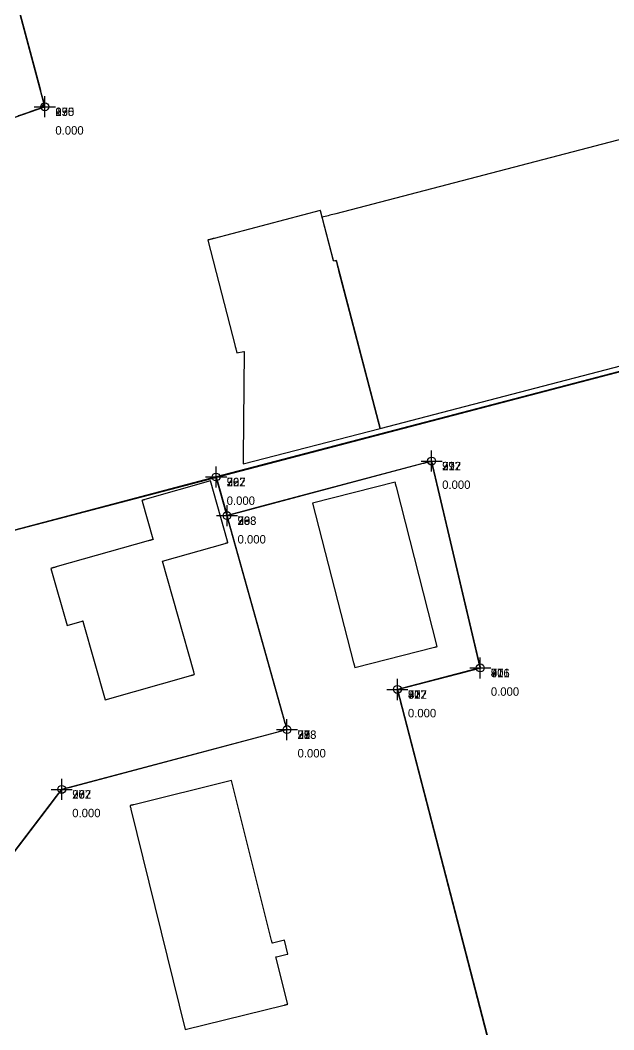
# Model space of a CAD drawing. Header units: metres. Extents: x 581016 to 32581287, y 5319908 to 5321142.
# Drawn here: x 581122.2 to 581178.4, y 5320187.3 to 5320282.9 of the extents above; entities that cross this region are included whole.
import ezdxf
from ezdxf.enums import TextEntityAlignment as Align

# ---------------------------------------------------------------- set-up
doc = ezdxf.new("R2010")
doc.units = ezdxf.units.M
doc.header["$PDMODE"] = 2
doc.header["$PDSIZE"] = 1
for name, color, linetype in [('Flurstuecksgrenzedxf', 7, 'Continuous'), ('Gebaeudeumrissliniedxf', 7, 'Continuous'), ('Grenzpunktdxf', 7, 'Continuous'), ('PointHeights', 7, 'Continuous'), ('PointNames', 7, 'Continuous'), ('UmringIndustrieUGewerbefldxf', 7, 'Continuous'), ('UmringPWohnbauFldxf', 7, 'Continuous')]:
    doc.layers.add(name, color=color, linetype=linetype)

msp = doc.modelspace()

# ---------------------------------------------------------------- linework, layer by layer
at = {"layer": 'Flurstuecksgrenzedxf', "color": 178}
for points in [[(581072.74, 5320323.58), (581092.75, 5320272.47), (581095.9, 5320264.77), (581123.305, 5320274.304), (581123.445, 5320274.353), (581123.585, 5320274.402), (581123.725, 5320274.45), (581123.864, 5320274.499), (581124.004, 5320274.548), (581124.144, 5320274.596), (581124.284, 5320274.645), (581124.424, 5320274.693), (581124.487, 5320274.768), (581124.459, 5320274.873), (581124.431, 5320274.978), (581124.402, 5320275.084), (581124.374, 5320275.189), (581118.72, 5320296.25)], [(581072.74, 5320323.58), (581092.75, 5320272.47), (581095.9, 5320264.77), (581123.305, 5320274.304), (581123.445, 5320274.353), (581123.585, 5320274.402), (581123.725, 5320274.45), (581123.864, 5320274.499), (581124.004, 5320274.548), (581124.144, 5320274.596), (581124.284, 5320274.645), (581124.424, 5320274.693), (581124.487, 5320274.768), (581124.459, 5320274.873), (581124.431, 5320274.978), (581124.402, 5320275.084), (581124.374, 5320275.189), (581118.72, 5320296.25)], [(581118.72, 5320296.25), (581124.048, 5320276.404), (581124.135, 5320276.079), (581124.223, 5320275.753), (581124.31, 5320275.428), (581124.397, 5320275.103), (581124.485, 5320274.777), (581124.144, 5320274.596), (581123.712, 5320274.446), (581123.28, 5320274.295), (581122.848, 5320274.145), (581122.415, 5320273.995), (581121.983, 5320273.844)], [(581118.72, 5320296.25), (581124.048, 5320276.404), (581124.135, 5320276.079), (581124.223, 5320275.753), (581124.31, 5320275.428), (581124.397, 5320275.103), (581124.485, 5320274.777), (581124.144, 5320274.596), (581123.712, 5320274.446), (581123.28, 5320274.295), (581122.848, 5320274.145), (581122.415, 5320273.995), (581121.983, 5320273.844)], [(581262.16, 5320271.41), (581140.72, 5320239.66), (581141.75, 5320236), (581160.311, 5320240.954), (581160.405, 5320240.979), (581160.5, 5320241.005), (581160.595, 5320241.03), (581160.69, 5320241.055), (581160.784, 5320241.08), (581160.879, 5320241.106), (581160.974, 5320241.131), (581161.068, 5320241.156), (581161.13, 5320241.126), (581161.153, 5320241.031), (581161.175, 5320240.935), (581161.198, 5320240.839), (581161.22, 5320240.743), (581165.66, 5320221.876), (581165.683, 5320221.78), (581165.705, 5320221.684), (581165.728, 5320221.589), (581165.695, 5320221.571), (581165.657, 5320221.561), (581165.618, 5320221.551), (581165.58, 5320221.541), (581165.542, 5320221.531), (581165.503, 5320221.521), (581165.465, 5320221.511), (581165.426, 5320221.501), (581165.388, 5320221.491), (581165.35, 5320221.481), (581157.88, 5320219.54), (581171.1, 5320168.56)], [(581262.16, 5320271.41), (581140.72, 5320239.66), (581141.75, 5320236), (581160.311, 5320240.954), (581160.405, 5320240.979), (581160.5, 5320241.005), (581160.595, 5320241.03), (581160.69, 5320241.055), (581160.784, 5320241.08), (581160.879, 5320241.106), (581160.974, 5320241.131), (581161.068, 5320241.156), (581161.13, 5320241.126), (581161.153, 5320241.031), (581161.175, 5320240.935), (581161.198, 5320240.839), (581161.22, 5320240.743), (581165.66, 5320221.876), (581165.683, 5320221.78), (581165.705, 5320221.684), (581165.728, 5320221.589), (581165.695, 5320221.571), (581165.657, 5320221.561), (581165.618, 5320221.551), (581165.58, 5320221.541), (581165.542, 5320221.531), (581165.503, 5320221.521), (581165.465, 5320221.511), (581165.426, 5320221.501), (581165.388, 5320221.491), (581165.35, 5320221.481), (581157.88, 5320219.54), (581171.1, 5320168.56)], [(581114.255, 5320232.688), (581253.524, 5320269.152)], [(581114.255, 5320232.688), (581253.524, 5320269.152)], [(581170.83, 5320169.602), (581158.327, 5320217.818), (581158.244, 5320218.135), (581158.162, 5320218.452), (581158.08, 5320218.77), (581157.998, 5320219.087), (581157.915, 5320219.404), (581157.908, 5320219.547), (581157.957, 5320219.56), (581158.006, 5320219.573), (581158.054, 5320219.585), (581158.103, 5320219.598), (581158.152, 5320219.611), (581158.201, 5320219.623), (581158.25, 5320219.636), (581165.674, 5320221.565), (581165.723, 5320221.578), (581165.705, 5320221.684), (581165.677, 5320221.806), (581165.648, 5320221.928), (581165.619, 5320222.05), (581165.591, 5320222.172), (581165.562, 5320222.294), (581165.533, 5320222.416), (581165.505, 5320222.538), (581165.476, 5320222.66), (581165.447, 5320222.782), (581165.419, 5320222.903), (581165.39, 5320223.025), (581161.12, 5320241.17), (581142.921, 5320236.312), (581142.8, 5320236.28), (581142.68, 5320236.248), (581142.559, 5320236.216), (581142.439, 5320236.184), (581142.318, 5320236.152), (581142.198, 5320236.119), (581142.077, 5320236.087), (581141.957, 5320236.055), (581141.836, 5320236.023), (581141.76, 5320235.964), (581141.795, 5320235.838), (581141.831, 5320235.712), (581141.866, 5320235.586), (581147.238, 5320216.424), (581147.273, 5320216.298), (581147.309, 5320216.172), (581147.344, 5320216.046), (581147.38, 5320215.92), (581147.415, 5320215.794), (581147.354, 5320215.72), (581147.221, 5320215.685), (581147.089, 5320215.649), (581146.956, 5320215.614), (581146.823, 5320215.579), (581146.691, 5320215.544), (581146.558, 5320215.509), (581146.425, 5320215.473), (581126.218, 5320210.111), (581126.073, 5320210.045), (581125.978, 5320209.921), (581125.883, 5320209.797), (581125.789, 5320209.673), (581125.694, 5320209.549), (581125.599, 5320209.425), (581125.505, 5320209.301), (581125.41, 5320209.177), (581125.315, 5320209.053), (581125.22, 5320208.929), (581113.92, 5320194.14)], [(581170.83, 5320169.602), (581158.327, 5320217.818), (581158.244, 5320218.135), (581158.162, 5320218.452), (581158.08, 5320218.77), (581157.998, 5320219.087), (581157.915, 5320219.404), (581157.908, 5320219.547), (581157.957, 5320219.56), (581158.006, 5320219.573), (581158.054, 5320219.585), (581158.103, 5320219.598), (581158.152, 5320219.611), (581158.201, 5320219.623), (581158.25, 5320219.636), (581165.674, 5320221.565), (581165.723, 5320221.578), (581165.705, 5320221.684), (581165.677, 5320221.806), (581165.648, 5320221.928), (581165.619, 5320222.05), (581165.591, 5320222.172), (581165.562, 5320222.294), (581165.533, 5320222.416), (581165.505, 5320222.538), (581165.476, 5320222.66), (581165.447, 5320222.782), (581165.419, 5320222.903), (581165.39, 5320223.025), (581161.12, 5320241.17), (581142.921, 5320236.312), (581142.8, 5320236.28), (581142.68, 5320236.248), (581142.559, 5320236.216), (581142.439, 5320236.184), (581142.318, 5320236.152), (581142.198, 5320236.119), (581142.077, 5320236.087), (581141.957, 5320236.055), (581141.836, 5320236.023), (581141.76, 5320235.964), (581141.795, 5320235.838), (581141.831, 5320235.712), (581141.866, 5320235.586), (581147.238, 5320216.424), (581147.273, 5320216.298), (581147.309, 5320216.172), (581147.344, 5320216.046), (581147.38, 5320215.92), (581147.415, 5320215.794), (581147.354, 5320215.72), (581147.221, 5320215.685), (581147.089, 5320215.649), (581146.956, 5320215.614), (581146.823, 5320215.579), (581146.691, 5320215.544), (581146.558, 5320215.509), (581146.425, 5320215.473), (581126.218, 5320210.111), (581126.073, 5320210.045), (581125.978, 5320209.921), (581125.883, 5320209.797), (581125.789, 5320209.673), (581125.694, 5320209.549), (581125.599, 5320209.425), (581125.505, 5320209.301), (581125.41, 5320209.177), (581125.315, 5320209.053), (581125.22, 5320208.929), (581113.92, 5320194.14)], [(581113.92, 5320194.14), (581125.62, 5320209.451), (581125.708, 5320209.566), (581125.796, 5320209.681), (581125.883, 5320209.797), (581125.971, 5320209.912), (581126.059, 5320210.027), (581126.183, 5320210.102), (581126.337, 5320210.143), (581126.491, 5320210.184), (581126.645, 5320210.225), (581126.799, 5320210.266), (581147.411, 5320215.735), (581147.402, 5320215.839), (581147.369, 5320215.956), (581147.337, 5320216.073), (581147.304, 5320216.19), (581147.271, 5320216.307), (581147.238, 5320216.424), (581147.205, 5320216.541), (581147.173, 5320216.658), (581147.14, 5320216.776), (581147.107, 5320216.893), (581147.074, 5320217.01), (581147.041, 5320217.127), (581147.008, 5320217.244), (581140.728, 5320239.632), (581140.722, 5320239.653), (581140.611, 5320239.631), (581140.455, 5320239.59), (581140.298, 5320239.549), (581140.141, 5320239.507), (581139.984, 5320239.466), (581139.827, 5320239.425), (581139.671, 5320239.384), (581139.514, 5320239.342), (581139.357, 5320239.301), (581139.2, 5320239.26), (581139.043, 5320239.218), (581138.887, 5320239.177), (581114.424, 5320232.732)], [(581113.92, 5320194.14), (581125.62, 5320209.451), (581125.708, 5320209.566), (581125.796, 5320209.681), (581125.883, 5320209.797), (581125.971, 5320209.912), (581126.059, 5320210.027), (581126.183, 5320210.102), (581126.337, 5320210.143), (581126.491, 5320210.184), (581126.645, 5320210.225), (581126.799, 5320210.266), (581147.411, 5320215.735), (581147.402, 5320215.839), (581147.369, 5320215.956), (581147.337, 5320216.073), (581147.304, 5320216.19), (581147.271, 5320216.307), (581147.238, 5320216.424), (581147.205, 5320216.541), (581147.173, 5320216.658), (581147.14, 5320216.776), (581147.107, 5320216.893), (581147.074, 5320217.01), (581147.041, 5320217.127), (581147.008, 5320217.244), (581140.728, 5320239.632), (581140.722, 5320239.653), (581140.611, 5320239.631), (581140.455, 5320239.59), (581140.298, 5320239.549), (581140.141, 5320239.507), (581139.984, 5320239.466), (581139.827, 5320239.425), (581139.671, 5320239.384), (581139.514, 5320239.342), (581139.357, 5320239.301), (581139.2, 5320239.26), (581139.043, 5320239.218), (581138.887, 5320239.177), (581114.424, 5320232.732)]]:
    msp.add_lwpolyline(points, dxfattribs=at)
at = {"layer": 'Gebaeudeumrissliniedxf', "color": 178}
msp.add_lwpolyline([(581187.08, 5320273.74), (581152.058, 5320264.592), (581151.913, 5320264.554), (581151.767, 5320264.516), (581151.622, 5320264.478), (581151.477, 5320264.44), (581151.331, 5320264.402), (581151.186, 5320264.364), (581151.041, 5320264.326), (581150.895, 5320264.288), (581150.75, 5320264.25), (581150.754, 5320264.233), (581150.759, 5320264.217), (581150.763, 5320264.2), (581150.767, 5320264.184), (581151.813, 5320260.186), (581151.817, 5320260.17), (581151.821, 5320260.153), (581151.826, 5320260.137), (581151.83, 5320260.12), (581151.831, 5320260.12), (581151.832, 5320260.12), (581151.833, 5320260.121), (581151.834, 5320260.121), (581151.835, 5320260.121), (581151.836, 5320260.121), (581151.837, 5320260.122), (581151.838, 5320260.122), (581151.839, 5320260.122), (581152.09, 5320260.18), (581156.24, 5320244.24), (581192.33, 5320253.67)], dxfattribs=at)
msp.add_lwpolyline([(581187.08, 5320273.74), (581152.058, 5320264.592), (581151.913, 5320264.554), (581151.767, 5320264.516), (581151.622, 5320264.478), (581151.477, 5320264.44), (581151.331, 5320264.402), (581151.186, 5320264.364), (581151.041, 5320264.326), (581150.895, 5320264.288), (581150.75, 5320264.25), (581150.754, 5320264.233), (581150.759, 5320264.217), (581150.763, 5320264.2), (581150.767, 5320264.184), (581151.813, 5320260.186), (581151.817, 5320260.17), (581151.821, 5320260.153), (581151.826, 5320260.137), (581151.83, 5320260.12), (581151.831, 5320260.12), (581151.832, 5320260.12), (581151.833, 5320260.121), (581151.834, 5320260.121), (581151.835, 5320260.121), (581151.836, 5320260.121), (581151.837, 5320260.122), (581151.838, 5320260.122), (581151.839, 5320260.122), (581152.09, 5320260.18), (581156.24, 5320244.24), (581192.33, 5320253.67)], dxfattribs=at)
for points in [[(581156.24, 5320244.24), (581152.348, 5320259.188), (581152.33, 5320259.259), (581152.311, 5320259.33), (581152.293, 5320259.401), (581152.274, 5320259.472), (581152.256, 5320259.542), (581152.238, 5320259.613), (581152.219, 5320259.684), (581152.201, 5320259.755), (581152.182, 5320259.826), (581152.164, 5320259.897), (581152.145, 5320259.967), (581152.127, 5320260.038), (581152.108, 5320260.109), (581151.846, 5320260.124), (581151.845, 5320260.123), (581151.844, 5320260.123), (581151.843, 5320260.123), (581151.842, 5320260.123), (581151.84, 5320260.122), (581151.839, 5320260.122), (581151.838, 5320260.122), (581151.837, 5320260.122), (581151.836, 5320260.121), (581151.835, 5320260.121), (581151.833, 5320260.121), (581151.832, 5320260.121), (581151.831, 5320260.12), (581150.591, 5320264.869), (581150.59, 5320264.872), (581150.589, 5320264.875), (581150.588, 5320264.878), (581150.588, 5320264.881), (581150.587, 5320264.884), (581150.586, 5320264.887), (581150.585, 5320264.889), (581150.585, 5320264.892), (581150.584, 5320264.895), (581150.583, 5320264.898), (581150.582, 5320264.901), (581150.582, 5320264.904), (581150.581, 5320264.907), (581140.546, 5320262.256), (581140.498, 5320262.244), (581140.451, 5320262.231), (581140.403, 5320262.218), (581140.356, 5320262.206), (581140.308, 5320262.193), (581140.26, 5320262.181), (581140.213, 5320262.168), (581140.165, 5320262.155), (581140.118, 5320262.143), (581140.07, 5320262.13), (581140.023, 5320262.118), (581139.975, 5320262.105), (581139.928, 5320262.093), (581142.525, 5320252.036), (581142.537, 5320251.989), (581142.55, 5320251.941), (581142.562, 5320251.894), (581142.575, 5320251.846), (581142.587, 5320251.798), (581142.6, 5320251.751), (581142.612, 5320251.703), (581142.625, 5320251.656), (581142.637, 5320251.608), (581142.65, 5320251.56), (581142.662, 5320251.513), (581142.675, 5320251.465), (581142.687, 5320251.418), (581143.338, 5320251.539), (581143.341, 5320251.54), (581143.344, 5320251.54), (581143.347, 5320251.541), (581143.35, 5320251.542), (581143.353, 5320251.543), (581143.356, 5320251.544), (581143.359, 5320251.544), (581143.362, 5320251.545), (581143.365, 5320251.546), (581143.368, 5320251.547), (581143.371, 5320251.548), (581143.374, 5320251.548), (581143.377, 5320251.549), (581143.296, 5320241.525), (581143.295, 5320241.478), (581143.295, 5320241.43), (581143.294, 5320241.383), (581143.294, 5320241.335), (581143.294, 5320241.288), (581143.293, 5320241.24), (581143.293, 5320241.193), (581143.292, 5320241.145), (581143.292, 5320241.098), (581143.292, 5320241.05), (581143.291, 5320241.003), (581143.291, 5320240.955), (581143.29, 5320240.908)], [(581156.24, 5320244.24), (581152.348, 5320259.188), (581152.33, 5320259.259), (581152.311, 5320259.33), (581152.293, 5320259.401), (581152.274, 5320259.472), (581152.256, 5320259.542), (581152.238, 5320259.613), (581152.219, 5320259.684), (581152.201, 5320259.755), (581152.182, 5320259.826), (581152.164, 5320259.897), (581152.145, 5320259.967), (581152.127, 5320260.038), (581152.108, 5320260.109), (581151.846, 5320260.124), (581151.845, 5320260.123), (581151.844, 5320260.123), (581151.843, 5320260.123), (581151.842, 5320260.123), (581151.84, 5320260.122), (581151.839, 5320260.122), (581151.838, 5320260.122), (581151.837, 5320260.122), (581151.836, 5320260.121), (581151.835, 5320260.121), (581151.833, 5320260.121), (581151.832, 5320260.121), (581151.831, 5320260.12), (581150.591, 5320264.869), (581150.59, 5320264.872), (581150.589, 5320264.875), (581150.588, 5320264.878), (581150.588, 5320264.881), (581150.587, 5320264.884), (581150.586, 5320264.887), (581150.585, 5320264.889), (581150.585, 5320264.892), (581150.584, 5320264.895), (581150.583, 5320264.898), (581150.582, 5320264.901), (581150.582, 5320264.904), (581150.581, 5320264.907), (581140.546, 5320262.256), (581140.498, 5320262.244), (581140.451, 5320262.231), (581140.403, 5320262.218), (581140.356, 5320262.206), (581140.308, 5320262.193), (581140.26, 5320262.181), (581140.213, 5320262.168), (581140.165, 5320262.155), (581140.118, 5320262.143), (581140.07, 5320262.13), (581140.023, 5320262.118), (581139.975, 5320262.105), (581139.928, 5320262.093), (581142.525, 5320252.036), (581142.537, 5320251.989), (581142.55, 5320251.941), (581142.562, 5320251.894), (581142.575, 5320251.846), (581142.587, 5320251.798), (581142.6, 5320251.751), (581142.612, 5320251.703), (581142.625, 5320251.656), (581142.637, 5320251.608), (581142.65, 5320251.56), (581142.662, 5320251.513), (581142.675, 5320251.465), (581142.687, 5320251.418), (581143.338, 5320251.539), (581143.341, 5320251.54), (581143.344, 5320251.54), (581143.347, 5320251.541), (581143.35, 5320251.542), (581143.353, 5320251.543), (581143.356, 5320251.544), (581143.359, 5320251.544), (581143.362, 5320251.545), (581143.365, 5320251.546), (581143.368, 5320251.547), (581143.371, 5320251.548), (581143.374, 5320251.548), (581143.377, 5320251.549), (581143.296, 5320241.525), (581143.295, 5320241.478), (581143.295, 5320241.43), (581143.294, 5320241.383), (581143.294, 5320241.335), (581143.294, 5320241.288), (581143.293, 5320241.24), (581143.293, 5320241.193), (581143.292, 5320241.145), (581143.292, 5320241.098), (581143.292, 5320241.05), (581143.291, 5320241.003), (581143.291, 5320240.955), (581143.29, 5320240.908)], [(581126.61, 5320225.61), (581128.038, 5320226.012), (581128.045, 5320226.015), (581128.052, 5320226.017), (581128.06, 5320226.019), (581128.067, 5320226.021), (581128.074, 5320226.023), (581128.081, 5320226.025), (581128.089, 5320226.027), (581128.096, 5320226.029), (581128.105, 5320226.013), (581128.115, 5320225.977), (581128.125, 5320225.94), (581128.136, 5320225.904), (581128.146, 5320225.868), (581130.21, 5320218.57), (581138.317, 5320220.86), (581138.358, 5320220.872), (581138.399, 5320220.884), (581138.441, 5320220.895), (581138.482, 5320220.907), (581138.523, 5320220.919), (581138.565, 5320220.93), (581138.606, 5320220.942), (581138.647, 5320220.954), (581138.663, 5320220.984), (581138.648, 5320221.036), (581138.634, 5320221.089), (581138.619, 5320221.141), (581138.604, 5320221.194), (581135.63, 5320231.69), (581141.571, 5320233.376), (581141.601, 5320233.385), (581141.632, 5320233.394), (581141.662, 5320233.402), (581141.692, 5320233.411), (581141.723, 5320233.419), (581141.753, 5320233.428), (581141.783, 5320233.437), (581141.813, 5320233.445), (581141.826, 5320233.463), (581141.818, 5320233.491), (581141.81, 5320233.52), (581141.802, 5320233.548), (581141.794, 5320233.577), (581140.19, 5320239.28), (581133.971, 5320237.517), (581133.939, 5320237.508), (581133.908, 5320237.499), (581133.876, 5320237.49), (581133.844, 5320237.481), (581133.812, 5320237.472), (581133.781, 5320237.463), (581133.749, 5320237.454), (581133.717, 5320237.445), (581133.702, 5320237.432), (581133.707, 5320237.414), (581133.713, 5320237.396), (581133.718, 5320237.378), (581133.723, 5320237.359), (581134.734, 5320233.796), (581134.739, 5320233.778), (581134.744, 5320233.76), (581134.75, 5320233.742), (581134.707, 5320233.728), (581134.66, 5320233.714), (581134.612, 5320233.701), (581134.565, 5320233.688), (581134.517, 5320233.674), (581134.47, 5320233.661), (581134.423, 5320233.647), (581134.375, 5320233.634), (581134.328, 5320233.621), (581134.281, 5320233.607), (581125.659, 5320231.169), (581125.611, 5320231.156), (581125.564, 5320231.142), (581125.517, 5320231.129), (581125.469, 5320231.116), (581125.422, 5320231.102), (581125.374, 5320231.089), (581125.327, 5320231.076), (581125.28, 5320231.062), (581125.232, 5320231.049), (581125.185, 5320231.035), (581125.138, 5320231.022), (581125.09, 5320231.009), (581125.063, 5320230.99)], [(581126.61, 5320225.61), (581128.038, 5320226.012), (581128.045, 5320226.015), (581128.052, 5320226.017), (581128.06, 5320226.019), (581128.067, 5320226.021), (581128.074, 5320226.023), (581128.081, 5320226.025), (581128.089, 5320226.027), (581128.096, 5320226.029), (581128.105, 5320226.013), (581128.115, 5320225.977), (581128.125, 5320225.94), (581128.136, 5320225.904), (581128.146, 5320225.868), (581130.21, 5320218.57), (581138.317, 5320220.86), (581138.358, 5320220.872), (581138.399, 5320220.884), (581138.441, 5320220.895), (581138.482, 5320220.907), (581138.523, 5320220.919), (581138.565, 5320220.93), (581138.606, 5320220.942), (581138.647, 5320220.954), (581138.663, 5320220.984), (581138.648, 5320221.036), (581138.634, 5320221.089), (581138.619, 5320221.141), (581138.604, 5320221.194), (581135.63, 5320231.69), (581141.571, 5320233.376), (581141.601, 5320233.385), (581141.632, 5320233.394), (581141.662, 5320233.402), (581141.692, 5320233.411), (581141.723, 5320233.419), (581141.753, 5320233.428), (581141.783, 5320233.437), (581141.813, 5320233.445), (581141.826, 5320233.463), (581141.818, 5320233.491), (581141.81, 5320233.52), (581141.802, 5320233.548), (581141.794, 5320233.577), (581140.19, 5320239.28), (581133.971, 5320237.517), (581133.939, 5320237.508), (581133.908, 5320237.499), (581133.876, 5320237.49), (581133.844, 5320237.481), (581133.812, 5320237.472), (581133.781, 5320237.463), (581133.749, 5320237.454), (581133.717, 5320237.445), (581133.702, 5320237.432), (581133.707, 5320237.414), (581133.713, 5320237.396), (581133.718, 5320237.378), (581133.723, 5320237.359), (581134.734, 5320233.796), (581134.739, 5320233.778), (581134.744, 5320233.76), (581134.75, 5320233.742), (581134.707, 5320233.728), (581134.66, 5320233.714), (581134.612, 5320233.701), (581134.565, 5320233.688), (581134.517, 5320233.674), (581134.47, 5320233.661), (581134.423, 5320233.647), (581134.375, 5320233.634), (581134.328, 5320233.621), (581134.281, 5320233.607), (581125.659, 5320231.169), (581125.611, 5320231.156), (581125.564, 5320231.142), (581125.517, 5320231.129), (581125.469, 5320231.116), (581125.422, 5320231.102), (581125.374, 5320231.089), (581125.327, 5320231.076), (581125.28, 5320231.062), (581125.232, 5320231.049), (581125.185, 5320231.035), (581125.138, 5320231.022), (581125.09, 5320231.009), (581125.063, 5320230.99)], [(581149.85, 5320237.19), (581153.735, 5320222.075), (581153.744, 5320222.041), (581153.753, 5320222.006), (581153.762, 5320221.971), (581153.771, 5320221.937), (581153.78, 5320221.902), (581153.789, 5320221.867), (581153.798, 5320221.833), (581153.807, 5320221.798), (581153.815, 5320221.763), (581153.824, 5320221.729), (581153.833, 5320221.694), (581153.842, 5320221.659), (581153.851, 5320221.625), (581161.408, 5320223.547), (581161.425, 5320223.552), (581161.442, 5320223.556), (581161.46, 5320223.561), (581161.477, 5320223.565), (581161.494, 5320223.57), (581161.512, 5320223.574), (581161.529, 5320223.579), (581161.546, 5320223.583), (581161.563, 5320223.588), (581161.581, 5320223.592), (581161.598, 5320223.597), (581161.615, 5320223.601), (581161.633, 5320223.606), (581157.784, 5320238.715), (581157.775, 5320238.75), (581157.766, 5320238.784), (581157.758, 5320238.819), (581157.749, 5320238.854), (581157.74, 5320238.888), (581157.731, 5320238.923), (581157.722, 5320238.957), (581157.713, 5320238.992), (581157.704, 5320239.027), (581157.695, 5320239.061), (581157.687, 5320239.096), (581157.678, 5320239.131), (581157.669, 5320239.165)], [(581149.85, 5320237.19), (581153.735, 5320222.075), (581153.744, 5320222.041), (581153.753, 5320222.006), (581153.762, 5320221.971), (581153.771, 5320221.937), (581153.78, 5320221.902), (581153.789, 5320221.867), (581153.798, 5320221.833), (581153.807, 5320221.798), (581153.815, 5320221.763), (581153.824, 5320221.729), (581153.833, 5320221.694), (581153.842, 5320221.659), (581153.851, 5320221.625), (581161.408, 5320223.547), (581161.425, 5320223.552), (581161.442, 5320223.556), (581161.46, 5320223.561), (581161.477, 5320223.565), (581161.494, 5320223.57), (581161.512, 5320223.574), (581161.529, 5320223.579), (581161.546, 5320223.583), (581161.563, 5320223.588), (581161.581, 5320223.592), (581161.598, 5320223.597), (581161.615, 5320223.601), (581161.633, 5320223.606), (581157.784, 5320238.715), (581157.775, 5320238.75), (581157.766, 5320238.784), (581157.758, 5320238.819), (581157.749, 5320238.854), (581157.74, 5320238.888), (581157.731, 5320238.923), (581157.722, 5320238.957), (581157.713, 5320238.992), (581157.704, 5320239.027), (581157.695, 5320239.061), (581157.687, 5320239.096), (581157.678, 5320239.131), (581157.669, 5320239.165)], [(581137.79, 5320187.34), (581147.15, 5320189.644), (581147.189, 5320189.654), (581147.228, 5320189.663), (581147.267, 5320189.673), (581147.306, 5320189.682), (581147.345, 5320189.692), (581147.383, 5320189.701), (581147.422, 5320189.711), (581147.461, 5320189.72), (581147.5, 5320189.73), (581147.496, 5320189.748), (581147.491, 5320189.766), (581147.487, 5320189.784), (581147.482, 5320189.802), (581146.398, 5320194.138), (581146.393, 5320194.156), (581146.389, 5320194.174), (581146.384, 5320194.192), (581146.38, 5320194.21), (581146.385, 5320194.211), (581146.389, 5320194.212), (581146.394, 5320194.213), (581146.398, 5320194.214), (581146.403, 5320194.216), (581146.407, 5320194.217), (581146.412, 5320194.218), (581146.416, 5320194.219), (581146.421, 5320194.22), (581147.447, 5320194.474), (581147.451, 5320194.475), (581147.456, 5320194.477), (581147.46, 5320194.478), (581147.465, 5320194.479), (581147.469, 5320194.48), (581147.474, 5320194.481), (581147.478, 5320194.482), (581147.483, 5320194.483), (581147.487, 5320194.484), (581147.492, 5320194.486), (581147.496, 5320194.487), (581147.501, 5320194.488), (581147.505, 5320194.489), (581147.18, 5320195.79), (581146.071, 5320195.52), (581146.067, 5320195.519), (581146.062, 5320195.518), (581146.058, 5320195.517), (581146.053, 5320195.516), (581146.048, 5320195.514), (581146.044, 5320195.513), (581146.039, 5320195.512), (581146.035, 5320195.511), (581146.03, 5320195.51), (581146.015, 5320195.572), (581145.999, 5320195.633), (581145.984, 5320195.695), (581145.968, 5320195.757), (581142.17, 5320210.93), (581132.916, 5320208.626), (581132.877, 5320208.616), (581132.839, 5320208.607), (581132.8, 5320208.597), (581132.762, 5320208.588), (581132.724, 5320208.578), (581132.685, 5320208.569), (581132.647, 5320208.559), (581132.608, 5320208.55), (581132.57, 5320208.54), (581132.591, 5320208.455), (581132.612, 5320208.37), (581132.633, 5320208.286), (581132.654, 5320208.201)], [(581137.79, 5320187.34), (581147.15, 5320189.644), (581147.189, 5320189.654), (581147.228, 5320189.663), (581147.267, 5320189.673), (581147.306, 5320189.682), (581147.345, 5320189.692), (581147.383, 5320189.701), (581147.422, 5320189.711), (581147.461, 5320189.72), (581147.5, 5320189.73), (581147.496, 5320189.748), (581147.491, 5320189.766), (581147.487, 5320189.784), (581147.482, 5320189.802), (581146.398, 5320194.138), (581146.393, 5320194.156), (581146.389, 5320194.174), (581146.384, 5320194.192), (581146.38, 5320194.21), (581146.385, 5320194.211), (581146.389, 5320194.212), (581146.394, 5320194.213), (581146.398, 5320194.214), (581146.403, 5320194.216), (581146.407, 5320194.217), (581146.412, 5320194.218), (581146.416, 5320194.219), (581146.421, 5320194.22), (581147.447, 5320194.474), (581147.451, 5320194.475), (581147.456, 5320194.477), (581147.46, 5320194.478), (581147.465, 5320194.479), (581147.469, 5320194.48), (581147.474, 5320194.481), (581147.478, 5320194.482), (581147.483, 5320194.483), (581147.487, 5320194.484), (581147.492, 5320194.486), (581147.496, 5320194.487), (581147.501, 5320194.488), (581147.505, 5320194.489), (581147.18, 5320195.79), (581146.071, 5320195.52), (581146.067, 5320195.519), (581146.062, 5320195.518), (581146.058, 5320195.517), (581146.053, 5320195.516), (581146.048, 5320195.514), (581146.044, 5320195.513), (581146.039, 5320195.512), (581146.035, 5320195.511), (581146.03, 5320195.51), (581146.015, 5320195.572), (581145.999, 5320195.633), (581145.984, 5320195.695), (581145.968, 5320195.757), (581142.17, 5320210.93), (581132.916, 5320208.626), (581132.877, 5320208.616), (581132.839, 5320208.607), (581132.8, 5320208.597), (581132.762, 5320208.588), (581132.724, 5320208.578), (581132.685, 5320208.569), (581132.647, 5320208.559), (581132.608, 5320208.55), (581132.57, 5320208.54), (581132.591, 5320208.455), (581132.612, 5320208.37), (581132.633, 5320208.286), (581132.654, 5320208.201)]]:
    msp.add_lwpolyline(points, close=True, dxfattribs=at)
at = {"layer": 'Grenzpunktdxf', "color": 178}
for centre in [(581124.5, 5320274.72), (581124.5, 5320274.72), (581124.5, 5320274.72), (581124.5, 5320274.72), (581161.12, 5320241.17), (581161.12, 5320241.17), (581161.12, 5320241.17), (581161.12, 5320241.17), (581140.72, 5320239.66), (581140.72, 5320239.66), (581140.72, 5320239.66), (581140.72, 5320239.66), (581141.75, 5320236), (581141.75, 5320236), (581141.75, 5320236), (581141.75, 5320236), (581165.73, 5320221.58), (581165.73, 5320221.58), (581165.73, 5320221.58), (581165.73, 5320221.58), (581157.88, 5320219.54), (581157.88, 5320219.54), (581157.88, 5320219.54), (581157.88, 5320219.54), (581147.43, 5320215.74), (581147.43, 5320215.74), (581147.43, 5320215.74), (581147.43, 5320215.74), (581126.1, 5320210.08), (581126.1, 5320210.08), (581126.1, 5320210.08), (581126.1, 5320210.08)]:
    msp.add_circle(centre, 0.375, dxfattribs=at)
at = {"layer": 'Grenzpunktdxf', "linetype": 'Continuous'}
for p in [(581124.5, 5320274.72), (581124.5, 5320274.72), (581124.5, 5320274.72), (581124.5, 5320274.72), (581161.12, 5320241.17), (581161.12, 5320241.17), (581161.12, 5320241.17), (581161.12, 5320241.17), (581140.72, 5320239.66), (581140.72, 5320239.66), (581140.72, 5320239.66), (581140.72, 5320239.66), (581141.75, 5320236), (581141.75, 5320236), (581141.75, 5320236), (581141.75, 5320236), (581165.73, 5320221.58), (581165.73, 5320221.58), (581165.73, 5320221.58), (581165.73, 5320221.58), (581157.88, 5320219.54), (581157.88, 5320219.54), (581157.88, 5320219.54), (581157.88, 5320219.54), (581147.43, 5320215.74), (581147.43, 5320215.74), (581147.43, 5320215.74), (581147.43, 5320215.74), (581126.1, 5320210.08), (581126.1, 5320210.08), (581126.1, 5320210.08), (581126.1, 5320210.08)]:
    msp.add_point(p, dxfattribs=at)
at = {"layer": 'UmringIndustrieUGewerbefldxf', "color": 178}
for points in [[(581121.754, 5320273.765), (581122.53, 5320274.035), (581123.305, 5320274.304), (581124.081, 5320274.574), (581124.428, 5320274.988), (581124.271, 5320275.572), (581119.257, 5320294.25)], [(581121.754, 5320273.765), (581122.53, 5320274.035), (581123.305, 5320274.304), (581124.081, 5320274.574), (581124.428, 5320274.988), (581124.271, 5320275.572), (581119.257, 5320294.25)], [(581168.109, 5320180.093), (581157.88, 5320219.54), (581164.477, 5320221.255), (581164.69, 5320221.31), (581164.903, 5320221.365), (581165.116, 5320221.42), (581165.329, 5320221.476), (581165.542, 5320221.531), (581165.724, 5320221.604), (581165.675, 5320221.813), (581165.626, 5320222.021), (581165.577, 5320222.23), (581165.528, 5320222.439), (581165.479, 5320222.648), (581165.43, 5320222.856), (581165.381, 5320223.065), (581161.12, 5320241.17), (581141.75, 5320236), (581140.72, 5320239.66), (581117.91, 5320233.651)], [(581168.109, 5320180.093), (581157.88, 5320219.54), (581164.477, 5320221.255), (581164.69, 5320221.31), (581164.903, 5320221.365), (581165.116, 5320221.42), (581165.329, 5320221.476), (581165.542, 5320221.531), (581165.724, 5320221.604), (581165.675, 5320221.813), (581165.626, 5320222.021), (581165.577, 5320222.23), (581165.528, 5320222.439), (581165.479, 5320222.648), (581165.43, 5320222.856), (581165.381, 5320223.065), (581161.12, 5320241.17), (581141.75, 5320236), (581140.72, 5320239.66), (581117.91, 5320233.651)]]:
    msp.add_lwpolyline(points, dxfattribs=at)
at = {"layer": 'UmringPWohnbauFldxf', "color": 178}
for points in [[(581071.809, 5320326.116), (581091.861, 5320274.742), (581092.706, 5320272.584), (581095.696, 5320265.27), (581095.722, 5320265.205), (581095.749, 5320265.14), (581095.775, 5320265.075), (581095.802, 5320265.01), (581095.829, 5320264.945), (581095.855, 5320264.88), (581095.882, 5320264.814), (581095.976, 5320264.797), (581096.218, 5320264.881), (581096.459, 5320264.965), (581096.701, 5320265.049), (581096.942, 5320265.133), (581097.184, 5320265.217), (581124.5, 5320274.72), (581118.72, 5320296.25)], [(581071.809, 5320326.116), (581091.861, 5320274.742), (581092.706, 5320272.584), (581095.696, 5320265.27), (581095.722, 5320265.205), (581095.749, 5320265.14), (581095.775, 5320265.075), (581095.802, 5320265.01), (581095.829, 5320264.945), (581095.855, 5320264.88), (581095.882, 5320264.814), (581095.976, 5320264.797), (581096.218, 5320264.881), (581096.459, 5320264.965), (581096.701, 5320265.049), (581096.942, 5320265.133), (581097.184, 5320265.217), (581124.5, 5320274.72), (581118.72, 5320296.25)], [(581169.138, 5320176.128), (581157.88, 5320219.54), (581165.73, 5320221.58), (581161.12, 5320241.17), (581144.109, 5320236.63), (581143.885, 5320236.57), (581143.661, 5320236.51), (581143.437, 5320236.45), (581143.214, 5320236.391), (581142.99, 5320236.331), (581142.766, 5320236.271), (581142.542, 5320236.211), (581142.318, 5320236.152), (581142.094, 5320236.092), (581141.871, 5320236.032), (581141.745, 5320236.02), (581141.733, 5320236.062), (581141.721, 5320236.104), (581140.72, 5320239.66), (581115.631, 5320233.05)], [(581169.138, 5320176.128), (581157.88, 5320219.54), (581165.73, 5320221.58), (581161.12, 5320241.17), (581144.109, 5320236.63), (581143.885, 5320236.57), (581143.661, 5320236.51), (581143.437, 5320236.45), (581143.214, 5320236.391), (581142.99, 5320236.331), (581142.766, 5320236.271), (581142.542, 5320236.211), (581142.318, 5320236.152), (581142.094, 5320236.092), (581141.871, 5320236.032), (581141.745, 5320236.02), (581141.733, 5320236.062), (581141.721, 5320236.104), (581140.72, 5320239.66), (581115.631, 5320233.05)]]:
    msp.add_lwpolyline(points, dxfattribs=at)

# ---------------------------------------------------------------- texts
at = {"layer": 'PointHeights', "linetype": 'Continuous'}
for p in [(581125.5, 5320272.88), (581125.5, 5320272.88), (581125.5, 5320272.88), (581125.5, 5320272.88), (581162.12, 5320239.33), (581162.12, 5320239.33), (581162.12, 5320239.33), (581162.12, 5320239.33), (581141.72, 5320237.82), (581141.72, 5320237.82), (581141.72, 5320237.82), (581141.72, 5320237.82), (581142.75, 5320234.16), (581142.75, 5320234.16), (581142.75, 5320234.16), (581142.75, 5320234.16), (581166.73, 5320219.74), (581166.73, 5320219.74), (581166.73, 5320219.74), (581166.73, 5320219.74), (581158.88, 5320217.7), (581158.88, 5320217.7), (581158.88, 5320217.7), (581158.88, 5320217.7), (581148.43, 5320213.9), (581148.43, 5320213.9), (581148.43, 5320213.9), (581148.43, 5320213.9), (581127.1, 5320208.24), (581127.1, 5320208.24), (581127.1, 5320208.24), (581127.1, 5320208.24)]:
    msp.add_text('0.000', height=0.8, dxfattribs=at).set_placement(p, align=Align.TOP_LEFT)
at = {"layer": 'PointNames', "linetype": 'Continuous'}
for s, p in [('950', (581125.5, 5320274.64)), ('275', (581125.5, 5320274.64)), ('690', (581125.5, 5320274.64)), ('15', (581125.5, 5320274.64)), ('37', (581162.12, 5320241.09)), ('972', (581162.12, 5320241.09)), ('297', (581162.12, 5320241.09)), ('712', (581162.12, 5320241.09)), ('32', (581141.72, 5320239.58)), ('967', (581141.72, 5320239.58)), ('292', (581141.72, 5320239.58)), ('707', (581141.72, 5320239.58)), ('33', (581142.75, 5320235.92)), ('968', (581142.75, 5320235.92)), ('293', (581142.75, 5320235.92)), ('708', (581142.75, 5320235.92)), ('41', (581166.73, 5320221.5)), ('301', (581166.73, 5320221.5)), ('976', (581166.73, 5320221.5)), ('716', (581166.73, 5320221.5)), ('42', (581158.88, 5320219.46)), ('302', (581158.88, 5320219.46)), ('977', (581158.88, 5320219.46)), ('717', (581158.88, 5320219.46)), ('38', (581148.43, 5320215.66)), ('973', (581148.43, 5320215.66)), ('298', (581148.43, 5320215.66)), ('713', (581148.43, 5320215.66)), ('962', (581127.1, 5320210)), ('27', (581127.1, 5320210)), ('287', (581127.1, 5320210)), ('702', (581127.1, 5320210))]:
    msp.add_text(s, height=0.8, dxfattribs=at).set_placement(p, align=Align.TOP_LEFT)

doc.saveas('drawing.dxf')
